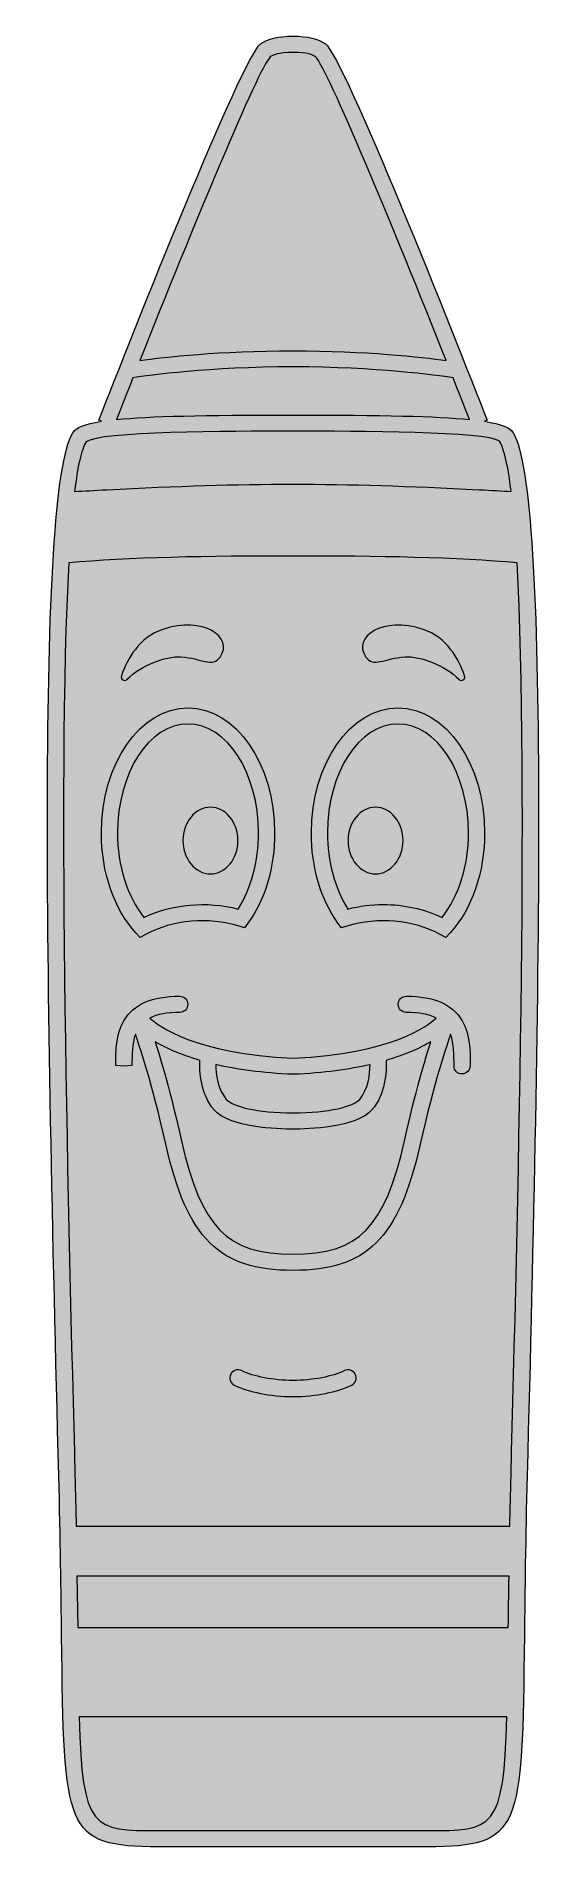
# Model space of a CAD drawing. Header units: inches. Extents: x 1.6 to 2.4, y -3.83 to -1.03.
import ezdxf

# ---------------------------------------------------------------- set-up
doc = ezdxf.new("R2010")
doc.units = ezdxf.units.IN
doc.header["$MEASUREMENT"] = 0
doc.layers.add('Crayon', color=7, linetype='Continuous', lineweight=0)

msp = doc.modelspace()

# ---------------------------------------------------------------- hatches: boundary and pattern name
at = {"layer": 'Crayon', "true_color": 0xf8e0c5, "transparency": 33554687}
h = msp.add_hatch(color=254, dxfattribs=at)
h.dxf.hatch_style = 2
edge = h.paths.add_edge_path()
edge.add_spline(control_points=[(2.3411, -1.645), (2.3362, -1.6371), (2.3232, -1.6313), (2.2964, -1.6271), (2.2964, -1.6271), (2.3007, -1.6254), (2.3007, -1.6254), (2.2493, -1.4942), (2.0795, -1.0643), (2.0501, -1.0426), (2.0393, -1.0346), (2.0229, -1.0307), (2.0001, -1.0307), (2.0001, -1.0307), (1.9999, -1.0307), (1.9999, -1.0307), (1.9771, -1.0307), (1.9607, -1.0346), (1.9499, -1.0426), (1.9205, -1.0643), (1.7507, -1.4942), (1.6993, -1.6254), (1.6993, -1.6254), (1.7036, -1.6271), (1.7036, -1.6271), (1.6768, -1.6313), (1.6638, -1.6371), (1.6589, -1.645), (1.6023, -1.7366), (1.618, -2.5266), (1.6373, -3.2598), (1.6399, -3.359), (1.6408, -3.4416), (1.6416, -3.508), (1.6452, -3.8102), (1.6454, -3.8349), (1.7919, -3.8349), (1.7919, -3.8349), (2.2081, -3.8349), (2.2081, -3.8349), (2.3545, -3.8349), (2.3548, -3.8102), (2.3584, -3.5079), (2.3591, -3.4416), (2.3601, -3.3589), (2.3627, -3.2598), (2.3819, -2.5266), (2.3977, -1.7367), (2.3411, -1.645)], knot_values=[0, 0, 0, 0, 1, 1, 1, 2, 2, 2, 3, 3, 3, 4, 4, 4, 5, 5, 5, 6, 6, 6, 7, 7, 7, 8, 8, 8, 9, 9, 9, 10, 10, 10, 11, 11, 11, 12, 12, 12, 13, 13, 13, 14, 14, 14, 15, 15, 15, 16, 16, 16, 16], degree=3, periodic=0)
at = {"layer": 'Crayon', "true_color": 0x333333, "transparency": 33554687}
h = msp.add_hatch(color=250, dxfattribs=at)
h.dxf.hatch_style = 2
edge = h.paths.add_edge_path()
edge.add_spline(control_points=[(2.1129, -1.9924), (2.0909, -1.9608), (2.1396, -1.929), (2.2015, -1.9494), (2.2385, -1.9616), (2.2569, -1.9957), (2.2658, -2.0213), (2.2677, -2.0268), (2.261, -2.0309), (2.2568, -2.0267), (2.2354, -2.0053), (2.1979, -1.9904), (2.1736, -1.992), (2.1412, -1.9941), (2.1245, -2.009), (2.1129, -1.9924)], knot_values=[0, 0, 0, 0, 1, 1, 1, 2, 2, 2, 3, 3, 3, 4, 4, 4, 5, 5, 5, 5], degree=3, periodic=0)
edge = h.paths.add_edge_path()
edge.add_spline(control_points=[(1.7342, -2.0213), (1.7431, -1.9957), (1.7615, -1.9616), (1.7985, -1.9494), (1.8604, -1.929), (1.9091, -1.9608), (1.8871, -1.9924), (1.8755, -2.009), (1.8588, -1.9941), (1.8264, -1.992), (1.8021, -1.9904), (1.7646, -2.0053), (1.7432, -2.0267), (1.739, -2.0309), (1.7323, -2.0268), (1.7342, -2.0213)], knot_values=[0, 0, 0, 0, 1, 1, 1, 2, 2, 2, 3, 3, 3, 4, 4, 4, 5, 5, 5, 5], degree=3, periodic=0)
edge = h.paths.add_edge_path()
edge.add_spline(control_points=[(2.0964, -3.103), (2.0995, -3.1092), (2.097, -3.1167), (2.0909, -3.1198), (2.0691, -3.1308), (2.0352, -3.1375), (2.0001, -3.1377), (1.9648, -3.1375), (1.9309, -3.1308), (1.9091, -3.1198), (1.903, -3.1167), (1.9005, -3.1092), (1.9036, -3.103), (1.9067, -3.0969), (1.9143, -3.0944), (1.9204, -3.0975), (1.9386, -3.1067), (1.9691, -3.1125), (2.0001, -3.1127), (2.0309, -3.1125), (2.0614, -3.1067), (2.0796, -3.0975), (2.0858, -3.0944), (2.0933, -3.0969), (2.0964, -3.103)], knot_values=[0, 0, 0, 0, 1, 1, 1, 2, 2, 2, 3, 3, 3, 4, 4, 4, 5, 5, 5, 6, 6, 6, 7, 7, 7, 8, 8, 8, 8], degree=3, periodic=0)
edge = h.paths.add_edge_path()
edge.add_spline(control_points=[(2.1726, -2.7414), (2.1423, -2.8761), (2.102, -2.9171), (2, -2.9171), (1.898, -2.9171), (1.8577, -2.8761), (1.8274, -2.7414), (1.8106, -2.6666), (1.7954, -2.6156), (1.7863, -2.588), (1.8018, -2.5972), (1.8245, -2.6078), (1.8557, -2.6169), (1.855, -2.6343), (1.8567, -2.669), (1.8777, -2.6935), (1.9015, -2.7213), (1.9773, -2.7234), (2, -2.7234), (2.0227, -2.7234), (2.0985, -2.7213), (2.1223, -2.6935), (2.1433, -2.669), (2.145, -2.6345), (2.1443, -2.617), (2.1755, -2.6078), (2.1981, -2.5973), (2.2137, -2.588), (2.2046, -2.6157), (2.1894, -2.6666), (2.1726, -2.7414)], knot_values=[0, 0, 0, 0, 1, 1, 1, 2, 2, 2, 3, 3, 3, 4, 4, 4, 5, 5, 5, 6, 6, 6, 7, 7, 7, 8, 8, 8, 9, 9, 9, 10, 10, 10, 10], degree=3, periodic=0)
edge = h.paths.add_edge_path()
edge.add_spline(control_points=[(2.1193, -2.6236), (2.1193, -2.6383), (2.1168, -2.6616), (2.1033, -2.6773), (2.0943, -2.6878), (2.0559, -2.6984), (2, -2.6984), (1.9441, -2.6984), (1.9057, -2.6878), (1.8967, -2.6773), (1.8831, -2.6614), (1.8806, -2.6382), (1.8806, -2.6235), (1.9127, -2.6309), (1.9521, -2.6366), (2.0005, -2.6385), (2.0484, -2.6366), (2.0875, -2.6309), (2.1193, -2.6236)], knot_values=[0, 0, 0, 0, 1, 1, 1, 2, 2, 2, 3, 3, 3, 4, 4, 4, 5, 5, 5, 6, 6, 6, 6], degree=3, periodic=0)
edge = h.paths.add_edge_path()
edge.add_spline(control_points=[(2.1754, -2.5176), (2.1685, -2.5176), (2.1629, -2.5232), (2.1629, -2.5301), (2.1629, -2.537), (2.1685, -2.5426), (2.1754, -2.5426), (2.1951, -2.5426), (2.2105, -2.5455), (2.2219, -2.5514), (2.2099, -2.5624), (2.1516, -2.6076), (2.0005, -2.6135), (1.8486, -2.6076), (1.7902, -2.5624), (1.7781, -2.5514), (1.7895, -2.5455), (1.8049, -2.5426), (1.8246, -2.5426), (1.8315, -2.5426), (1.8371, -2.537), (1.8371, -2.5301), (1.8371, -2.5232), (1.8315, -2.5176), (1.8246, -2.5176), (1.7813, -2.5176), (1.7531, -2.53), (1.7381, -2.5556), (1.7256, -2.577), (1.7256, -2.6025), (1.7256, -2.625), (1.7256, -2.625), (1.7381, -2.626), (1.7381, -2.626), (1.7381, -2.626), (1.7506, -2.625), (1.7506, -2.625), (1.7506, -2.6089), (1.7507, -2.5911), (1.7559, -2.5765), (1.7614, -2.5916), (1.781, -2.649), (1.8031, -2.7469), (1.8359, -2.8929), (1.8856, -2.9422), (2, -2.9422), (2.1144, -2.9422), (2.1641, -2.8929), (2.1969, -2.7469), (2.219, -2.649), (2.2386, -2.5916), (2.2441, -2.5765), (2.2493, -2.5911), (2.2494, -2.6089), (2.2494, -2.625), (2.2494, -2.625), (2.2494, -2.626), (2.2494, -2.626), (2.2494, -2.6329), (2.255, -2.638), (2.2619, -2.638), (2.2688, -2.638), (2.2744, -2.6319), (2.2744, -2.625), (2.2744, -2.6025), (2.2744, -2.577), (2.2619, -2.5556), (2.2469, -2.53), (2.2187, -2.5176), (2.1754, -2.5176)], knot_values=[0, 0, 0, 0, 1, 1, 1, 2, 2, 2, 3, 3, 3, 4, 4, 4, 5, 5, 5, 6, 6, 6, 7, 7, 7, 8, 8, 8, 9, 9, 9, 10, 10, 10, 11, 11, 11, 12, 12, 12, 13, 13, 13, 14, 14, 14, 15, 15, 15, 16, 16, 16, 17, 17, 17, 18, 18, 18, 19, 19, 19, 20, 20, 20, 21, 21, 21, 22, 22, 22, 23, 23, 23, 23], degree=3, periodic=0)
edge = h.paths.add_edge_path()
edge.add_spline(control_points=[(2.1704, -2.2765), (2.1704, -2.305), (2.1513, -2.3281), (2.1278, -2.3281), (2.1043, -2.3281), (2.0852, -2.305), (2.0852, -2.2765), (2.0852, -2.248), (2.1043, -2.225), (2.1278, -2.225), (2.1513, -2.225), (2.1704, -2.248), (2.1704, -2.2765)], knot_values=[0, 0, 0, 0, 1, 1, 1, 2, 2, 2, 3, 3, 3, 4, 4, 4, 4], degree=3, periodic=0)
edge = h.paths.add_edge_path()
edge.add_spline(control_points=[(1.8296, -2.2765), (1.8296, -2.248), (1.8487, -2.225), (1.8722, -2.225), (1.8957, -2.225), (1.9148, -2.248), (1.9148, -2.2765), (1.9148, -2.305), (1.8957, -2.3281), (1.8722, -2.3281), (1.8487, -2.3281), (1.8296, -2.305), (1.8296, -2.2765)], knot_values=[0, 0, 0, 0, 1, 1, 1, 2, 2, 2, 3, 3, 3, 4, 4, 4, 4], degree=3, periodic=0)
edge = h.paths.add_edge_path()
edge.add_spline(control_points=[(2.2309, -2.3954), (2.2029, -2.3824), (2.1716, -2.3755), (2.1399, -2.3755), (2.1215, -2.3755), (2.1031, -2.3779), (2.0851, -2.3825), (2.0648, -2.351), (2.0534, -2.3085), (2.0534, -2.2645), (2.0534, -2.1716), (2.1023, -2.096), (2.1626, -2.096), (2.2228, -2.096), (2.2718, -2.1716), (2.2718, -2.2645), (2.2718, -2.3152), (2.2566, -2.3633), (2.2309, -2.3954)], knot_values=[0, 0, 0, 0, 1, 1, 1, 2, 2, 2, 3, 3, 3, 4, 4, 4, 5, 5, 5, 6, 6, 6, 6], degree=3, periodic=0)
edge = h.paths.add_edge_path()
edge.add_spline(control_points=[(2.1626, -2.071), (2.0886, -2.071), (2.0284, -2.1578), (2.0284, -2.2645), (2.0284, -2.3178), (2.043, -2.3675), (2.0697, -2.4043), (2.0697, -2.4043), (2.0749, -2.4116), (2.0749, -2.4116), (2.0749, -2.4116), (2.0834, -2.409), (2.0834, -2.409), (2.132, -2.3943), (2.1852, -2.3993), (2.2282, -2.4219), (2.2282, -2.4219), (2.2367, -2.4264), (2.2367, -2.4264), (2.2367, -2.4264), (2.2432, -2.4194), (2.2432, -2.4194), (2.2772, -2.3825), (2.2968, -2.3261), (2.2968, -2.2645), (2.2968, -2.1578), (2.2366, -2.071), (2.1626, -2.071)], knot_values=[0, 0, 0, 0, 1, 1, 1, 2, 2, 2, 3, 3, 3, 4, 4, 4, 5, 5, 5, 6, 6, 6, 7, 7, 7, 8, 8, 8, 9, 9, 9, 9], degree=3, periodic=0)
edge = h.paths.add_edge_path()
edge.add_spline(control_points=[(1.8374, -2.096), (1.8976, -2.096), (1.9466, -2.1716), (1.9466, -2.2645), (1.9466, -2.3085), (1.9352, -2.351), (1.9149, -2.3825), (1.866, -2.3699), (1.8135, -2.3748), (1.7691, -2.3954), (1.7434, -2.3633), (1.7282, -2.3152), (1.7282, -2.2645), (1.7282, -2.1716), (1.7772, -2.096), (1.8374, -2.096)], knot_values=[0, 0, 0, 0, 1, 1, 1, 2, 2, 2, 3, 3, 3, 4, 4, 4, 5, 5, 5, 5], degree=3, periodic=0)
edge = h.paths.add_edge_path()
edge.add_spline(control_points=[(1.7633, -2.4264), (1.7633, -2.4264), (1.7718, -2.4219), (1.7718, -2.4219), (1.8148, -2.3993), (1.868, -2.3943), (1.9166, -2.409), (1.9166, -2.409), (1.9251, -2.4116), (1.9251, -2.4116), (1.9251, -2.4116), (1.9303, -2.4043), (1.9303, -2.4043), (1.957, -2.3675), (1.9716, -2.3178), (1.9716, -2.2645), (1.9716, -2.1578), (1.9114, -2.071), (1.8374, -2.071), (1.7634, -2.071), (1.7032, -2.1578), (1.7032, -2.2645), (1.7032, -2.3261), (1.7228, -2.3825), (1.7568, -2.4194), (1.7568, -2.4194), (1.7633, -2.4264), (1.7633, -2.4264)], knot_values=[0, 0, 0, 0, 1, 1, 1, 2, 2, 2, 3, 3, 3, 4, 4, 4, 5, 5, 5, 6, 6, 6, 7, 7, 7, 8, 8, 8, 9, 9, 9, 9], degree=3, periodic=0)
edge = h.paths.add_edge_path()
edge.add_spline(control_points=[(2.3377, -3.2592), (2.337, -3.287), (2.3364, -3.3134), (2.3359, -3.3386), (2.3359, -3.3386), (1.6641, -3.3386), (1.6641, -3.3386), (1.6636, -3.3134), (1.663, -3.287), (1.6623, -3.2592), (1.6523, -2.8802), (1.6341, -2.1841), (1.6527, -1.8464), (1.7413, -1.8382), (1.8718, -1.8353), (2, -1.8359), (2.1281, -1.8353), (2.2584, -1.8382), (2.347, -1.8464), (2.3659, -2.1847), (2.3477, -2.8803), (2.3377, -3.2592)], knot_values=[0, 0, 0, 0, 1, 1, 1, 2, 2, 2, 3, 3, 3, 4, 4, 4, 5, 5, 5, 6, 6, 6, 7, 7, 7, 7], degree=3, periodic=0)
edge = h.paths.add_edge_path()
edge.add_spline(control_points=[(2.2081, -3.8099), (2.2081, -3.8099), (1.7919, -3.8099), (1.7919, -3.8099), (1.6902, -3.8099), (1.6735, -3.8098), (1.6687, -3.6336), (1.6687, -3.6336), (2.3313, -3.6336), (2.3313, -3.6336), (2.3265, -3.8098), (2.3098, -3.8099), (2.2081, -3.8099)], knot_values=[0, 0, 0, 0, 1, 1, 1, 2, 2, 2, 3, 3, 3, 4, 4, 4, 4], degree=3, periodic=0)
edge = h.paths.add_edge_path()
edge.add_spline(control_points=[(1.6654, -3.416), (1.6654, -3.416), (2.3346, -3.416), (2.3346, -3.416), (2.3341, -3.4444), (2.3338, -3.4708), (2.3335, -3.4951), (2.3335, -3.4951), (1.6665, -3.4951), (1.6665, -3.4951), (1.6665, -3.4951), (1.6654, -3.416), (1.6654, -3.416)], knot_values=[0, 0, 0, 0, 1, 1, 1, 2, 2, 2, 3, 3, 3, 4, 4, 4, 4], degree=3, periodic=0)
edge = h.paths.add_edge_path()
edge.add_spline(control_points=[(1.6794, -1.6591), (1.6994, -1.6425), (1.9024, -1.6425), (2, -1.6425), (2.0976, -1.6425), (2.3006, -1.6425), (2.3198, -1.6581), (2.3271, -1.67), (2.3331, -1.697), (2.3379, -1.7359), (2.3238, -1.735), (2.3075, -1.7341), (2.2882, -1.7331), (2.1786, -1.7274), (2.0893, -1.7245), (2, -1.7245), (1.9107, -1.7245), (1.8214, -1.7274), (1.7118, -1.7331), (1.6923, -1.7342), (1.6759, -1.7351), (1.6617, -1.7359), (1.6664, -1.6974), (1.6722, -1.6708), (1.6794, -1.6591)], knot_values=[0, 0, 0, 0, 1, 1, 1, 2, 2, 2, 3, 3, 3, 4, 4, 4, 5, 5, 5, 6, 6, 6, 7, 7, 7, 8, 8, 8, 8], degree=3, periodic=0)
edge = h.paths.add_edge_path()
edge.add_spline(control_points=[(1.7521, -1.5596), (1.777, -1.5558), (1.8704, -1.5432), (2, -1.5428), (2.1296, -1.5432), (2.223, -1.5558), (2.2479, -1.5596), (2.2568, -1.582), (2.2653, -1.6037), (2.2734, -1.6243), (2.2226, -1.6192), (2.138, -1.6175), (2, -1.6175), (1.862, -1.6175), (1.7774, -1.6192), (1.7266, -1.6243), (1.7347, -1.6037), (1.7432, -1.582), (1.7521, -1.5596)], knot_values=[0, 0, 0, 0, 1, 1, 1, 2, 2, 2, 3, 3, 3, 4, 4, 4, 5, 5, 5, 6, 6, 6, 6], degree=3, periodic=0)
edge = h.paths.add_edge_path()
edge.add_spline(control_points=[(1.9648, -1.0627), (1.9683, -1.0601), (1.9776, -1.0557), (2, -1.0557), (2.0224, -1.0557), (2.0317, -1.0601), (2.0348, -1.0624), (2.0535, -1.0806), (2.1564, -1.3296), (2.2373, -1.5328), (2.1991, -1.5277), (2.1131, -1.5181), (2, -1.5178), (1.8869, -1.5181), (1.8009, -1.5277), (1.7627, -1.5328), (1.8436, -1.3296), (1.9464, -1.0807), (1.9648, -1.0627)], knot_values=[0, 0, 0, 0, 1, 1, 1, 2, 2, 2, 3, 3, 3, 4, 4, 4, 5, 5, 5, 6, 6, 6, 6], degree=3, periodic=0)
edge = h.paths.add_edge_path()
edge.add_spline(control_points=[(2.3411, -1.645), (2.3362, -1.6371), (2.3232, -1.6313), (2.2964, -1.6271), (2.2964, -1.6271), (2.3007, -1.6254), (2.3007, -1.6254), (2.2493, -1.4942), (2.0795, -1.0643), (2.0501, -1.0426), (2.0393, -1.0346), (2.0229, -1.0307), (2.0001, -1.0307), (2.0001, -1.0307), (1.9999, -1.0307), (1.9999, -1.0307), (1.9771, -1.0307), (1.9607, -1.0346), (1.9499, -1.0426), (1.9205, -1.0643), (1.7507, -1.4942), (1.6993, -1.6254), (1.6993, -1.6254), (1.7036, -1.6271), (1.7036, -1.6271), (1.6768, -1.6313), (1.6638, -1.6371), (1.6589, -1.645), (1.6023, -1.7366), (1.618, -2.5266), (1.6373, -3.2598), (1.6399, -3.359), (1.6408, -3.4416), (1.6416, -3.508), (1.6452, -3.8102), (1.6454, -3.8349), (1.7919, -3.8349), (1.7919, -3.8349), (2.2081, -3.8349), (2.2081, -3.8349), (2.3545, -3.8349), (2.3548, -3.8102), (2.3584, -3.5079), (2.3591, -3.4416), (2.3601, -3.3589), (2.3627, -3.2598), (2.3819, -2.5266), (2.3977, -1.7367), (2.3411, -1.645)], knot_values=[0, 0, 0, 0, 1, 1, 1, 2, 2, 2, 3, 3, 3, 4, 4, 4, 5, 5, 5, 6, 6, 6, 7, 7, 7, 8, 8, 8, 9, 9, 9, 10, 10, 10, 11, 11, 11, 12, 12, 12, 13, 13, 13, 14, 14, 14, 15, 15, 15, 16, 16, 16, 16], degree=3, periodic=0)

# ---------------------------------------------------------------- linework, layer by layer
at = {"layer": 'Crayon'}
for points, knots in [([(2.3411, -1.645), (2.3362, -1.6371), (2.3232, -1.6313), (2.2964, -1.6271), (2.2964, -1.6271), (2.3007, -1.6254), (2.3007, -1.6254), (2.2493, -1.4942), (2.0795, -1.0643), (2.0501, -1.0426), (2.0393, -1.0346), (2.0229, -1.0307), (2.0001, -1.0307), (2.0001, -1.0307), (1.9999, -1.0307), (1.9999, -1.0307), (1.9771, -1.0307), (1.9607, -1.0346), (1.9499, -1.0426), (1.9205, -1.0643), (1.7507, -1.4942), (1.6993, -1.6254), (1.6993, -1.6254), (1.7036, -1.6271), (1.7036, -1.6271), (1.6768, -1.6313), (1.6638, -1.6371), (1.6589, -1.645), (1.6023, -1.7366), (1.618, -2.5266), (1.6373, -3.2598), (1.6399, -3.359), (1.6408, -3.4416), (1.6416, -3.508), (1.6452, -3.8102), (1.6454, -3.8349), (1.7919, -3.8349), (1.7919, -3.8349), (2.2081, -3.8349), (2.2081, -3.8349), (2.3545, -3.8349), (2.3548, -3.8102), (2.3584, -3.5079), (2.3591, -3.4416), (2.3601, -3.3589), (2.3627, -3.2598), (2.3819, -2.5266), (2.3977, -1.7367), (2.3411, -1.645)], [0, 0, 0, 0, 1, 1, 1, 2, 2, 2, 3, 3, 3, 4, 4, 4, 5, 5, 5, 6, 6, 6, 7, 7, 7, 8, 8, 8, 9, 9, 9, 10, 10, 10, 11, 11, 11, 12, 12, 12, 13, 13, 13, 14, 14, 14, 15, 15, 15, 16, 16, 16, 16]), ([(2.3411, -1.645), (2.3362, -1.6371), (2.3232, -1.6313), (2.2964, -1.6271), (2.2964, -1.6271), (2.3007, -1.6254), (2.3007, -1.6254), (2.2493, -1.4942), (2.0795, -1.0643), (2.0501, -1.0426), (2.0393, -1.0346), (2.0229, -1.0307), (2.0001, -1.0307), (2.0001, -1.0307), (1.9999, -1.0307), (1.9999, -1.0307), (1.9771, -1.0307), (1.9607, -1.0346), (1.9499, -1.0426), (1.9205, -1.0643), (1.7507, -1.4942), (1.6993, -1.6254), (1.6993, -1.6254), (1.7036, -1.6271), (1.7036, -1.6271), (1.6768, -1.6313), (1.6638, -1.6371), (1.6589, -1.645), (1.6023, -1.7366), (1.618, -2.5266), (1.6373, -3.2598), (1.6399, -3.359), (1.6408, -3.4416), (1.6416, -3.508), (1.6452, -3.8102), (1.6454, -3.8349), (1.7919, -3.8349), (1.7919, -3.8349), (2.2081, -3.8349), (2.2081, -3.8349), (2.3545, -3.8349), (2.3548, -3.8102), (2.3584, -3.5079), (2.3591, -3.4416), (2.3601, -3.3589), (2.3627, -3.2598), (2.3819, -2.5266), (2.3977, -1.7367), (2.3411, -1.645)], [0, 0, 0, 0, 1, 1, 1, 2, 2, 2, 3, 3, 3, 4, 4, 4, 5, 5, 5, 6, 6, 6, 7, 7, 7, 8, 8, 8, 9, 9, 9, 10, 10, 10, 11, 11, 11, 12, 12, 12, 13, 13, 13, 14, 14, 14, 15, 15, 15, 16, 16, 16, 16]), ([(1.9648, -1.0627), (1.9683, -1.0601), (1.9776, -1.0557), (2, -1.0557), (2.0224, -1.0557), (2.0317, -1.0601), (2.0348, -1.0624), (2.0535, -1.0806), (2.1564, -1.3296), (2.2373, -1.5328), (2.1991, -1.5277), (2.1131, -1.5181), (2, -1.5178), (1.8869, -1.5181), (1.8009, -1.5277), (1.7627, -1.5328), (1.8436, -1.3296), (1.9464, -1.0807), (1.9648, -1.0627)], [0, 0, 0, 0, 1, 1, 1, 2, 2, 2, 3, 3, 3, 4, 4, 4, 5, 5, 5, 6, 6, 6, 6]), ([(1.7521, -1.5596), (1.777, -1.5558), (1.8704, -1.5432), (2, -1.5428), (2.1296, -1.5432), (2.223, -1.5558), (2.2479, -1.5596), (2.2568, -1.582), (2.2653, -1.6037), (2.2734, -1.6243), (2.2226, -1.6192), (2.138, -1.6175), (2, -1.6175), (1.862, -1.6175), (1.7774, -1.6192), (1.7266, -1.6243), (1.7347, -1.6037), (1.7432, -1.582), (1.7521, -1.5596)], [0, 0, 0, 0, 1, 1, 1, 2, 2, 2, 3, 3, 3, 4, 4, 4, 5, 5, 5, 6, 6, 6, 6]), ([(1.6794, -1.6591), (1.6994, -1.6425), (1.9024, -1.6425), (2, -1.6425), (2.0976, -1.6425), (2.3006, -1.6425), (2.3198, -1.6581), (2.3271, -1.67), (2.3331, -1.697), (2.3379, -1.7359), (2.3238, -1.735), (2.3075, -1.7341), (2.2882, -1.7331), (2.1786, -1.7274), (2.0893, -1.7245), (2, -1.7245), (1.9107, -1.7245), (1.8214, -1.7274), (1.7118, -1.7331), (1.6923, -1.7342), (1.6759, -1.7351), (1.6617, -1.7359), (1.6664, -1.6974), (1.6722, -1.6708), (1.6794, -1.6591)], [0, 0, 0, 0, 1, 1, 1, 2, 2, 2, 3, 3, 3, 4, 4, 4, 5, 5, 5, 6, 6, 6, 7, 7, 7, 8, 8, 8, 8]), ([(2.3377, -3.2592), (2.337, -3.287), (2.3364, -3.3134), (2.3359, -3.3386), (2.3359, -3.3386), (1.6641, -3.3386), (1.6641, -3.3386), (1.6636, -3.3134), (1.663, -3.287), (1.6623, -3.2592), (1.6523, -2.8802), (1.6341, -2.1841), (1.6527, -1.8464), (1.7413, -1.8382), (1.8718, -1.8353), (2, -1.8359), (2.1281, -1.8353), (2.2584, -1.8382), (2.347, -1.8464), (2.3659, -2.1847), (2.3477, -2.8803), (2.3377, -3.2592)], [0, 0, 0, 0, 1, 1, 1, 2, 2, 2, 3, 3, 3, 4, 4, 4, 5, 5, 5, 6, 6, 6, 7, 7, 7, 7]), ([(1.7342, -2.0213), (1.7431, -1.9957), (1.7615, -1.9616), (1.7985, -1.9494), (1.8604, -1.929), (1.9091, -1.9608), (1.8871, -1.9924), (1.8755, -2.009), (1.8588, -1.9941), (1.8264, -1.992), (1.8021, -1.9904), (1.7646, -2.0053), (1.7432, -2.0267), (1.739, -2.0309), (1.7323, -2.0268), (1.7342, -2.0213)], [0, 0, 0, 0, 1, 1, 1, 2, 2, 2, 3, 3, 3, 4, 4, 4, 5, 5, 5, 5]), ([(2.1129, -1.9924), (2.0909, -1.9608), (2.1396, -1.929), (2.2015, -1.9494), (2.2385, -1.9616), (2.2569, -1.9957), (2.2658, -2.0213), (2.2677, -2.0268), (2.261, -2.0309), (2.2568, -2.0267), (2.2354, -2.0053), (2.1979, -1.9904), (2.1736, -1.992), (2.1412, -1.9941), (2.1245, -2.009), (2.1129, -1.9924)], [0, 0, 0, 0, 1, 1, 1, 2, 2, 2, 3, 3, 3, 4, 4, 4, 5, 5, 5, 5]), ([(1.7633, -2.4264), (1.7633, -2.4264), (1.7718, -2.4219), (1.7718, -2.4219), (1.8148, -2.3993), (1.868, -2.3943), (1.9166, -2.409), (1.9166, -2.409), (1.9251, -2.4116), (1.9251, -2.4116), (1.9251, -2.4116), (1.9303, -2.4043), (1.9303, -2.4043), (1.957, -2.3675), (1.9716, -2.3178), (1.9716, -2.2645), (1.9716, -2.1578), (1.9114, -2.071), (1.8374, -2.071), (1.7634, -2.071), (1.7032, -2.1578), (1.7032, -2.2645), (1.7032, -2.3261), (1.7228, -2.3825), (1.7568, -2.4194), (1.7568, -2.4194), (1.7633, -2.4264), (1.7633, -2.4264)], [0, 0, 0, 0, 1, 1, 1, 2, 2, 2, 3, 3, 3, 4, 4, 4, 5, 5, 5, 6, 6, 6, 7, 7, 7, 8, 8, 8, 9, 9, 9, 9]), ([(2.1626, -2.071), (2.0886, -2.071), (2.0284, -2.1578), (2.0284, -2.2645), (2.0284, -2.3178), (2.043, -2.3675), (2.0697, -2.4043), (2.0697, -2.4043), (2.0749, -2.4116), (2.0749, -2.4116), (2.0749, -2.4116), (2.0834, -2.409), (2.0834, -2.409), (2.132, -2.3943), (2.1852, -2.3993), (2.2282, -2.4219), (2.2282, -2.4219), (2.2367, -2.4264), (2.2367, -2.4264), (2.2367, -2.4264), (2.2432, -2.4194), (2.2432, -2.4194), (2.2772, -2.3825), (2.2968, -2.3261), (2.2968, -2.2645), (2.2968, -2.1578), (2.2366, -2.071), (2.1626, -2.071)], [0, 0, 0, 0, 1, 1, 1, 2, 2, 2, 3, 3, 3, 4, 4, 4, 5, 5, 5, 6, 6, 6, 7, 7, 7, 8, 8, 8, 9, 9, 9, 9]), ([(1.8374, -2.096), (1.8976, -2.096), (1.9466, -2.1716), (1.9466, -2.2645), (1.9466, -2.3085), (1.9352, -2.351), (1.9149, -2.3825), (1.866, -2.3699), (1.8135, -2.3748), (1.7691, -2.3954), (1.7434, -2.3633), (1.7282, -2.3152), (1.7282, -2.2645), (1.7282, -2.1716), (1.7772, -2.096), (1.8374, -2.096)], [0, 0, 0, 0, 1, 1, 1, 2, 2, 2, 3, 3, 3, 4, 4, 4, 5, 5, 5, 5]), ([(2.2309, -2.3954), (2.2029, -2.3824), (2.1716, -2.3755), (2.1399, -2.3755), (2.1215, -2.3755), (2.1031, -2.3779), (2.0851, -2.3825), (2.0648, -2.351), (2.0534, -2.3085), (2.0534, -2.2645), (2.0534, -2.1716), (2.1023, -2.096), (2.1626, -2.096), (2.2228, -2.096), (2.2718, -2.1716), (2.2718, -2.2645), (2.2718, -2.3152), (2.2566, -2.3633), (2.2309, -2.3954)], [0, 0, 0, 0, 1, 1, 1, 2, 2, 2, 3, 3, 3, 4, 4, 4, 5, 5, 5, 6, 6, 6, 6]), ([(1.8296, -2.2765), (1.8296, -2.248), (1.8487, -2.225), (1.8722, -2.225), (1.8957, -2.225), (1.9148, -2.248), (1.9148, -2.2765), (1.9148, -2.305), (1.8957, -2.3281), (1.8722, -2.3281), (1.8487, -2.3281), (1.8296, -2.305), (1.8296, -2.2765)], [0, 0, 0, 0, 1, 1, 1, 2, 2, 2, 3, 3, 3, 4, 4, 4, 4]), ([(2.1704, -2.2765), (2.1704, -2.305), (2.1513, -2.3281), (2.1278, -2.3281), (2.1043, -2.3281), (2.0852, -2.305), (2.0852, -2.2765), (2.0852, -2.248), (2.1043, -2.225), (2.1278, -2.225), (2.1513, -2.225), (2.1704, -2.248), (2.1704, -2.2765)], [0, 0, 0, 0, 1, 1, 1, 2, 2, 2, 3, 3, 3, 4, 4, 4, 4]), ([(2.1754, -2.5176), (2.1685, -2.5176), (2.1629, -2.5232), (2.1629, -2.5301), (2.1629, -2.537), (2.1685, -2.5426), (2.1754, -2.5426), (2.1951, -2.5426), (2.2105, -2.5455), (2.2219, -2.5514), (2.2099, -2.5624), (2.1516, -2.6076), (2.0005, -2.6135), (1.8486, -2.6076), (1.7902, -2.5624), (1.7781, -2.5514), (1.7895, -2.5455), (1.8049, -2.5426), (1.8246, -2.5426), (1.8315, -2.5426), (1.8371, -2.537), (1.8371, -2.5301), (1.8371, -2.5232), (1.8315, -2.5176), (1.8246, -2.5176), (1.7813, -2.5176), (1.7531, -2.53), (1.7381, -2.5556), (1.7256, -2.577), (1.7256, -2.6025), (1.7256, -2.625), (1.7256, -2.625), (1.7381, -2.626), (1.7381, -2.626), (1.7381, -2.626), (1.7506, -2.625), (1.7506, -2.625), (1.7506, -2.6089), (1.7507, -2.5911), (1.7559, -2.5765), (1.7614, -2.5916), (1.781, -2.649), (1.8031, -2.7469), (1.8359, -2.8929), (1.8856, -2.9422), (2, -2.9422), (2.1144, -2.9422), (2.1641, -2.8929), (2.1969, -2.7469), (2.219, -2.649), (2.2386, -2.5916), (2.2441, -2.5765), (2.2493, -2.5911), (2.2494, -2.6089), (2.2494, -2.625), (2.2494, -2.625), (2.2494, -2.626), (2.2494, -2.626), (2.2494, -2.6329), (2.255, -2.638), (2.2619, -2.638), (2.2688, -2.638), (2.2744, -2.6319), (2.2744, -2.625), (2.2744, -2.6025), (2.2744, -2.577), (2.2619, -2.5556), (2.2469, -2.53), (2.2187, -2.5176), (2.1754, -2.5176)], [0, 0, 0, 0, 1, 1, 1, 2, 2, 2, 3, 3, 3, 4, 4, 4, 5, 5, 5, 6, 6, 6, 7, 7, 7, 8, 8, 8, 9, 9, 9, 10, 10, 10, 11, 11, 11, 12, 12, 12, 13, 13, 13, 14, 14, 14, 15, 15, 15, 16, 16, 16, 17, 17, 17, 18, 18, 18, 19, 19, 19, 20, 20, 20, 21, 21, 21, 22, 22, 22, 23, 23, 23, 23]), ([(2.1726, -2.7414), (2.1423, -2.8761), (2.102, -2.9171), (2, -2.9171), (1.898, -2.9171), (1.8577, -2.8761), (1.8274, -2.7414), (1.8106, -2.6666), (1.7954, -2.6156), (1.7863, -2.588), (1.8018, -2.5972), (1.8245, -2.6078), (1.8557, -2.6169), (1.855, -2.6343), (1.8567, -2.669), (1.8777, -2.6935), (1.9015, -2.7213), (1.9773, -2.7234), (2, -2.7234), (2.0227, -2.7234), (2.0985, -2.7213), (2.1223, -2.6935), (2.1433, -2.669), (2.145, -2.6345), (2.1443, -2.617), (2.1755, -2.6078), (2.1981, -2.5973), (2.2137, -2.588), (2.2046, -2.6157), (2.1894, -2.6666), (2.1726, -2.7414)], [0, 0, 0, 0, 1, 1, 1, 2, 2, 2, 3, 3, 3, 4, 4, 4, 5, 5, 5, 6, 6, 6, 7, 7, 7, 8, 8, 8, 9, 9, 9, 10, 10, 10, 10]), ([(2.1193, -2.6236), (2.1193, -2.6383), (2.1168, -2.6616), (2.1033, -2.6773), (2.0943, -2.6878), (2.0559, -2.6984), (2, -2.6984), (1.9441, -2.6984), (1.9057, -2.6878), (1.8967, -2.6773), (1.8831, -2.6614), (1.8806, -2.6382), (1.8806, -2.6235), (1.9127, -2.6309), (1.9521, -2.6366), (2.0005, -2.6385), (2.0484, -2.6366), (2.0875, -2.6309), (2.1193, -2.6236)], [0, 0, 0, 0, 1, 1, 1, 2, 2, 2, 3, 3, 3, 4, 4, 4, 5, 5, 5, 6, 6, 6, 6]), ([(2.0964, -3.103), (2.0995, -3.1092), (2.097, -3.1167), (2.0909, -3.1198), (2.0691, -3.1308), (2.0352, -3.1375), (2.0001, -3.1377), (1.9648, -3.1375), (1.9309, -3.1308), (1.9091, -3.1198), (1.903, -3.1167), (1.9005, -3.1092), (1.9036, -3.103), (1.9067, -3.0969), (1.9143, -3.0944), (1.9204, -3.0975), (1.9386, -3.1067), (1.9691, -3.1125), (2.0001, -3.1127), (2.0309, -3.1125), (2.0614, -3.1067), (2.0796, -3.0975), (2.0858, -3.0944), (2.0933, -3.0969), (2.0964, -3.103)], [0, 0, 0, 0, 1, 1, 1, 2, 2, 2, 3, 3, 3, 4, 4, 4, 5, 5, 5, 6, 6, 6, 7, 7, 7, 8, 8, 8, 8]), ([(1.6654, -3.416), (1.6654, -3.416), (2.3346, -3.416), (2.3346, -3.416), (2.3341, -3.4444), (2.3338, -3.4708), (2.3335, -3.4951), (2.3335, -3.4951), (1.6665, -3.4951), (1.6665, -3.4951), (1.6665, -3.4951), (1.6654, -3.416), (1.6654, -3.416)], [0, 0, 0, 0, 1, 1, 1, 2, 2, 2, 3, 3, 3, 4, 4, 4, 4]), ([(2.2081, -3.8099), (2.2081, -3.8099), (1.7919, -3.8099), (1.7919, -3.8099), (1.6902, -3.8099), (1.6735, -3.8098), (1.6687, -3.6336), (1.6687, -3.6336), (2.3313, -3.6336), (2.3313, -3.6336), (2.3265, -3.8098), (2.3098, -3.8099), (2.2081, -3.8099)], [0, 0, 0, 0, 1, 1, 1, 2, 2, 2, 3, 3, 3, 4, 4, 4, 4])]:
    msp.add_open_spline(points, degree=3, knots=knots, dxfattribs=at)

doc.saveas('drawing.dxf')
